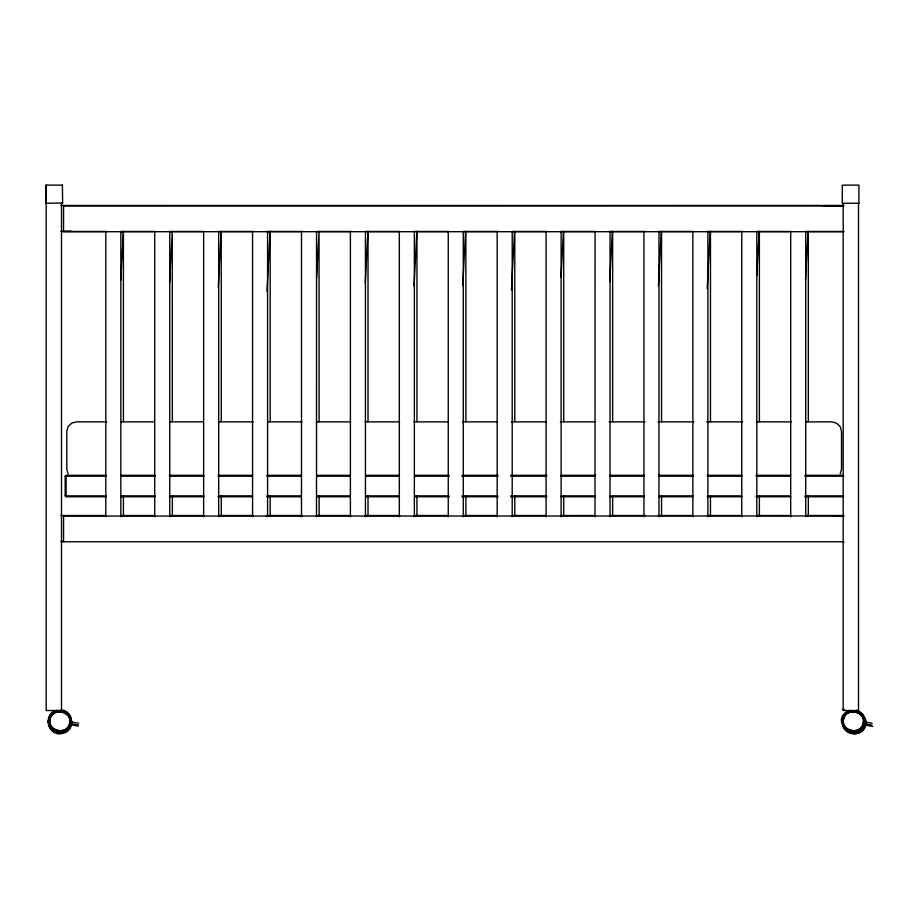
<?xml version="1.0" encoding="UTF-8"?>
<svg xmlns="http://www.w3.org/2000/svg" width="919" height="919" viewBox="0 0 919 919"><rect width="100%" height="100%" fill="white"/><g stroke="black" fill="none" stroke-linecap="round" stroke-linejoin="round"><path stroke-width="1.38" d="M858.507 203.386L858.507 710.536L843.194 710.536L843.194 203.386M120.814 280.008L123.353 231.358M169.59 282.868L172.267 231.358L172.347 421.672M218.285 287.165L221.192 231.358M266.981 291.461L270.117 231.358M316.573 278.583L319.031 231.358L319.111 421.672M365.28 282.868L367.956 231.358M414.044 285.729L416.87 231.358M462.739 285.729L465.577 231.358M511.446 290.025L514.491 231.358M561.038 277.147L563.416 231.358M609.734 281.444L612.341 231.358M658.429 285.729L661.255 231.358M707.205 288.6L710.18 231.358M756.796 275.711L759.105 231.358M805.492 280.008L808.019 231.358M47.983 722.288L49.178 717.509M70.683 724.034L71.062 721.266M71.762 721.266C72.13 734.66 51.315 737.429 48.385 724.218M864.17 724.034L864.549 721.266M865.25 721.266L863.653 726.963L859.299 731.133M866.02 723.414L865.687 725.217L872.717 726.401M858.863 203.26L858.932 185.098L842.286 185.167L842.286 203.26L858.932 203.26M840.196 473.94L841.517 469.195L841.517 431.321L840.196 426.588L836.577 423.119L831.626 421.855L805.791 421.855M62.699 185.167L46.053 185.098L46.122 203.26L62.699 202.973M69.683 727.71L70.82 725.102M862.872 727.4L864.308 724.08M864.067 725.137L861.425 729.514M865.02 725.378L862.125 730.18M865.158 725.413C856.382 747.606 826.767 718.359 850.282 710.272M865.698 725.55C862.952 736.544 845.48 736.544 842.734 725.55M51.958 713.695C37.093 731.421 74.692 740.978 70.82 718.463M69.557 726.619C66.984 730.8 61.699 732.788 56.978 731.616M67.788 729.87L69.557 727.653M863.044 726.619C859.437 732.684 850.385 733.913 845.354 728.939M863.171 726.688L859.024 730.662L853.36 731.984M62.389 185.098L62.618 203.191M106.282 496.754L66.122 496.754L65.18 495.858L65.18 476.214L66.122 475.318L106.282 475.318M56.944 710.789C48.523 712.57 45.824 724.149 51.958 729.87M68.282 729.318L65.467 731.57L59.873 733.006M845.446 713.695C851.856 707.113 864.894 711.777 864.687 721.266M861.287 729.376L856.807 731.857M56.794 710.272C41.803 713.512 48.225 737.923 62.951 733.293C75.576 730.789 73.819 710.146 60.895 710.008M54.278 711.984C60.413 708.492 68.833 711.639 70.958 718.428M65.823 731.133C61.24 733.603 55.278 732.891 51.464 729.318M850.431 710.789C835.532 714.132 843.458 737.13 857.117 732.96M859.311 731.064L853.36 732.65L847.41 731.133M46.352 185.098L46.122 203.26M63.549 205.994L844.09 205.902M63.549 516.053L844.09 515.961M856.853 732.041L851.58 732.041M70.993 231.151L60.964 231.485L105.467 231.485M823.447 206.304L843.516 205.638M63.825 541.452L60.964 541.544L63.836 541.544M833.487 516.03L843.516 515.697M60.964 205.454L843.504 205.454M121.262 231.485L154.289 231.485M170.084 231.485L203.11 231.485M218.906 231.485L253.368 231.485M266.292 231.485L302.179 231.485M351.001 231.485L316.538 231.485L316.515 516.754M365.36 231.485L399.822 231.485M414.182 231.485L448.644 231.485M463.004 231.485L497.466 231.485M511.826 231.485L546.277 231.485M560.636 231.485L595.098 231.485L595.007 516.754M609.458 231.485L645.356 231.485M658.28 231.485L692.742 231.485M707.102 231.485L741.553 231.485M757.348 231.485L790.374 231.485M806.17 231.485L843.504 231.485M844.09 231.714L63.549 231.714L63.549 205.902M106.822 421.855L76.691 421.855L71.739 423.119L68.121 426.588L66.8 431.321L66.8 469.195L68.121 473.94M121.182 421.855L154.185 421.855M169.981 421.855L202.984 421.855M218.779 421.855L253.219 421.855M267.578 421.855L302.018 421.855M316.377 421.855L350.817 421.855M365.176 421.855L399.616 421.855M413.975 421.855L448.415 421.855M462.774 421.855L497.213 421.855M511.573 421.855L546.012 421.855M560.372 421.855L594.811 421.855M609.159 421.855L645.046 421.855M657.958 421.855L693.845 421.855M706.757 421.855L742.644 421.855M756.992 421.855L791.443 421.855M120.63 475.318L155.058 475.318M169.406 475.318L203.834 475.318M218.182 475.318L252.61 475.318M266.958 475.318L301.386 475.318M317.17 475.318L350.162 475.318M365.946 475.318L398.938 475.318M414.722 475.318L449.15 475.318M462.062 475.318L497.926 475.318M510.838 475.318L546.702 475.318M561.049 475.318L595.478 475.318M609.825 475.318L644.253 475.318M658.601 475.318L693.029 475.318M707.377 475.318L741.805 475.318M756.153 475.318L790.581 475.318M804.929 475.318L843.665 475.318M65.18 476.214L106.282 476.214M120.63 476.214L155.058 476.214M169.406 476.214L203.834 476.214M218.182 476.214L252.61 476.214M266.958 476.214L301.386 476.214M317.17 476.214L350.162 476.214M365.946 476.214L398.938 476.214M414.722 476.214L449.15 476.214M462.062 476.214L497.926 476.214M510.838 476.214L546.702 476.214M561.049 476.214L595.478 476.214M609.825 476.214L644.253 476.214M658.601 476.214L693.029 476.214M707.377 476.214L741.805 476.214M756.153 476.214L790.581 476.214M804.929 476.214L843.665 476.214M65.18 495.858L106.282 495.858M120.63 495.858L155.058 495.858M169.406 495.858L203.834 495.858M218.182 495.858L252.61 495.858M266.958 495.858L301.386 495.858M317.17 495.858L350.162 495.858M365.946 495.858L398.938 495.858M414.722 495.858L449.15 495.858M462.062 495.858L497.926 495.858M510.838 495.858L546.702 495.858M561.049 495.858L595.478 495.858M609.825 495.858L644.253 495.858M658.601 495.858L693.029 495.858M707.377 495.858L741.805 495.858M756.153 495.858L790.581 495.858M804.929 495.858L843.665 495.858M120.63 496.754L155.058 496.754M169.406 496.754L203.834 496.754M218.182 496.754L252.61 496.754M266.958 496.754L301.386 496.754M317.17 496.754L350.162 496.754M365.946 496.754L398.938 496.754M414.722 496.754L449.15 496.754M462.062 496.754L497.926 496.754M510.838 496.754L546.702 496.754M561.049 496.754L595.478 496.754M609.825 496.754L644.253 496.754M658.601 496.754L693.029 496.754M707.377 496.754L741.805 496.754M756.153 496.754L790.581 496.754M804.929 496.754L843.665 496.754M60.964 515.513L105.467 515.513M121.262 515.513L154.289 515.513M170.084 515.513L203.11 515.513M218.906 515.513L253.368 515.513M266.292 515.513L302.179 515.513M316.538 515.513L351.001 515.513M365.36 515.513L399.822 515.513M414.182 515.513L448.644 515.513M463.004 515.513L497.466 515.513M511.826 515.513L546.277 515.513M560.636 515.513L595.098 515.513M609.458 515.513L645.356 515.513M658.28 515.513L692.742 515.513M707.102 515.513L741.553 515.513M757.348 515.513L790.374 515.513M806.17 515.513L843.504 515.513M844.09 541.773L63.549 541.773L63.549 515.961M842.321 709.411L844.469 709.411M872.188 723.253L865.135 722.058L864.825 723.873L871.855 725.057M78.701 723.253L71.648 722.058L71.337 723.873L78.368 725.057M71.314 724.896L78.368 726.079M856.439 710.272C861.953 711.628 865.606 717.015 865.411 722.61M856.29 710.789L859.024 711.869M850.466 731.616L845.446 728.847M62.768 710.915L67.788 713.695L70.166 716.602M54.278 731.57L56.978 732.638M54.21 730.662L50.063 726.688L48.937 724.08M862.631 714.557L865.698 719.657L866.112 722.61M861.275 713.695L864.032 717.188M844.412 728.032L846.204 730.283M863.044 715.912L864.17 718.497M843.676 726.619L842.172 721.266M69.557 715.912L70.683 718.497M50.063 727.71L48.546 722.288M865.158 719.795L865.549 722.61M808.318 231.358L808.318 421.672M808.318 496.088L808.318 516.11M805.722 231.473L805.722 516.754M790.696 231.473L790.696 516.754M759.393 231.358L759.393 421.672M759.393 496.088L759.393 516.11M756.808 231.473L756.808 516.754M741.771 231.473L741.771 516.754M710.479 231.358L710.479 421.672M710.479 496.088L710.479 516.11M707.883 231.473L707.883 516.754M692.857 231.473L692.857 516.754M661.554 231.358L661.554 421.672M661.554 496.088L661.554 516.11M658.969 231.473L658.969 516.754M643.932 231.473L643.932 516.754M612.64 231.358L612.64 421.672M612.64 496.088L612.64 516.11M610.044 231.473L610.044 516.754M563.715 231.358L563.715 421.672M563.715 496.088L563.715 516.11M561.118 231.473L561.118 516.754M546.093 231.473L546.093 516.754M514.789 231.358L514.789 421.672M514.789 496.088L514.789 516.11M512.205 231.473L512.205 516.754M497.168 231.473L497.168 516.754M465.876 231.358L465.876 421.672M465.876 496.088L465.876 516.11M463.279 231.473L463.279 516.754M448.254 231.473L448.254 516.754M416.95 231.358L416.95 421.672M416.95 496.088L416.95 516.122M414.354 231.473L414.354 516.754M399.328 231.473L399.328 516.754M368.025 231.358L368.025 421.672M368.025 496.088L368.025 516.122M365.44 231.473L365.44 516.754M350.403 231.473L350.403 516.754M319.111 496.088L319.111 516.122M301.489 231.473L301.489 516.754M270.186 231.358L270.186 421.672M270.186 496.088L270.186 516.122M267.59 231.473L267.59 516.754M252.564 231.473L252.564 516.754M221.261 231.358L221.261 421.672M221.261 496.088L221.261 516.122M218.676 231.473L218.676 516.754M203.639 231.473L203.639 516.754M172.347 496.088L172.347 516.122M169.751 231.473L169.751 516.754M154.725 231.473L154.725 516.754M123.422 231.358L123.422 421.672M123.422 496.088L123.422 516.122M120.837 231.473L120.837 516.754M105.8 231.473L105.8 516.754M66.122 475.318L66.122 496.754M61.493 203.386L61.493 710.536L46.18 710.536L46.18 203.386M50.028 718.738C46.421 730.973 66.719 735.947 69.718 723.793C73.336 711.559 53.026 706.585 50.028 718.738M50.223 718.784C46.685 730.777 66.582 735.659 69.522 723.747C73.061 711.754 53.164 706.872 50.223 718.784M843.516 718.738C839.909 730.973 860.207 735.947 863.205 723.793C866.812 711.559 846.514 706.585 843.516 718.738M843.711 718.784C840.173 730.777 860.069 735.659 863.01 723.747C866.548 711.754 846.652 706.872 843.711 718.784"/></g></svg>
